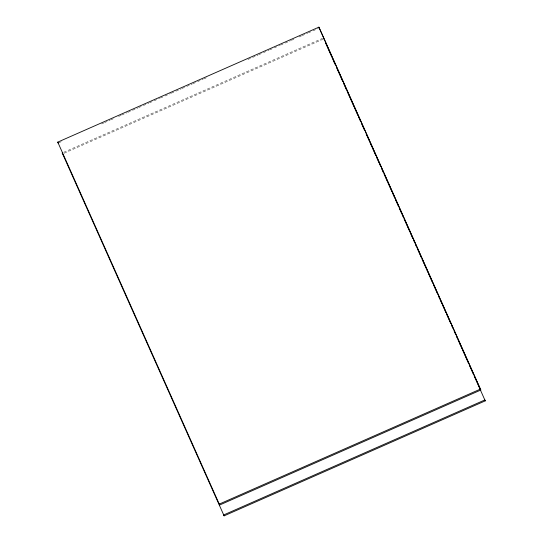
<?xml version="1.0" encoding="UTF-8"?>
<svg xmlns="http://www.w3.org/2000/svg" width="543" height="543" viewBox="0 0 543 543"><rect width="100%" height="100%" fill="white"/><g stroke="black" fill="none" stroke-linecap="round" stroke-linejoin="round"><path stroke-width="0.41" stroke-dasharray="2.71 2.04" d="M58.915 142.714L61.244 141.689M101.534 123.947L103.856 122.928M104.636 122.582L110.059 120.193M110.833 119.854L114.709 118.15M118.584 116.44L120.906 115.421M121.68 115.075L127.103 112.693M127.876 112.347L131.752 110.643M132.526 110.304L137.956 107.914M138.73 107.575L142.605 105.865M143.379 105.525L148.802 103.136M149.576 102.797L153.452 101.093M154.226 100.747L159.649 98.358M160.423 98.018L164.298 96.315M165.072 95.975L170.495 93.586M171.269 93.24L175.145 91.536M175.918 91.197L181.348 88.808M182.122 88.468L185.998 86.758M186.772 86.418L192.195 84.029M192.969 83.69L196.844 81.986M197.618 81.64L203.041 79.258M203.815 78.911L207.691 77.208M247.981 59.465L251.857 57.762M252.631 57.422L258.061 55.033M258.835 54.687L262.71 52.983M263.484 52.644L268.907 50.255M269.681 49.915L273.557 48.205M274.33 47.865L279.754 45.476M280.527 45.137L284.403 43.433M285.177 43.087L290.6 40.705M291.381 40.358L295.249 38.655M299.125 36.951L301.453 35.926M302.227 35.587L307.65 33.198M308.424 32.851L312.3 31.148M313.073 30.808L318.497 28.419M63.755 152.284L322.562 38.336M64.135 153.214L322.942 39.259"/><path stroke-width="0.81" d="M57.762 142.123L318.89 27.15L480.793 390.03L219.664 505.01L57.762 142.123L58.142 143.053M480.412 389.1L219.277 504.08L219.664 505.01M224.11 515.85L485.238 400.877L484.858 399.947L223.73 514.92L224.11 515.85L62.207 152.97L62.588 153.9M480.793 390.03L318.89 27.15M325.413 42.632L331.311 55.936M331.97 57.327L334.04 61.97M334.074 62.126L335.106 64.441M336.796 68.153L338.214 71.404M338.527 72.022L342.701 81.457M343.359 82.848L346.495 89.968M347.153 91.36L349.604 96.925M349.916 97.543L354.09 106.978M354.749 108.369L357.885 115.489M358.543 116.881L360.647 121.673M361.305 123.064L364.448 130.184M366.138 133.897L369.24 140.854M369.932 142.402L372.036 147.194M372.695 148.592L375.831 155.705M376.489 157.097L378.939 162.662M379.252 163.287L380.629 166.375M381.322 167.923L383.426 172.722M384.084 174.113L387.22 181.226M387.878 182.618L392.019 191.903M392.711 193.444L394.815 198.243M395.474 199.634L398.61 206.747M399.268 208.139L401.372 212.937M402.03 214.329L403.408 217.424M404.101 218.972L405.173 221.442M405.825 222.834L409.965 232.119M410.657 233.666L412.761 238.458M413.42 239.85L414.798 242.945M415.524 244.649L416.562 246.963M417.214 248.361L421.354 257.64M422.047 259.187L424.151 263.979M424.809 265.371L426.187 268.466M426.913 270.17L427.945 272.491M428.603 273.882L430.674 278.518M430.708 278.674L432.744 283.161M433.436 284.708L437.577 293.987M438.303 295.691L439.335 298.012M439.993 299.403L442.063 304.046M442.755 305.587L444.133 308.682M444.826 310.229L445.898 312.707M446.55 314.098L450.69 323.377M451.382 324.924L452.794 328.176M454.145 331.115L455.523 334.203M456.249 335.907L457.287 338.228M457.939 339.619L460.009 344.262M460.043 344.418L462.079 348.898M462.772 350.445L464.184 353.697M464.496 354.314L468.67 363.749M469.328 365.14L471.399 369.783M471.433 369.939L473.469 374.426M474.161 375.966L475.573 379.218M475.885 379.835L485.238 400.877M323.336 37.99L323.723 38.92"/></g></svg>
